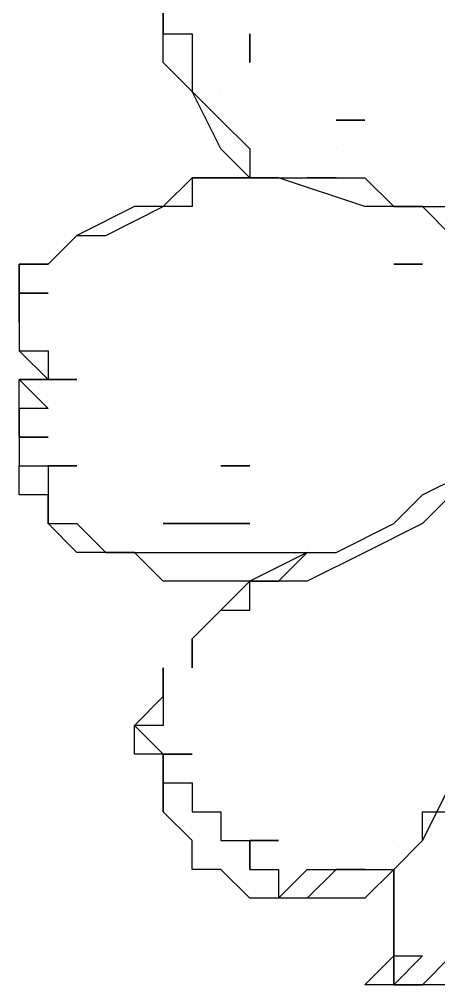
# Model space of a CAD drawing. Header units: millimetres. Extents: x 0 to 600, y 0 to 450.
# Drawn here: x 335 to 349.56, y 94 to 127.5 of the extents above; entities that cross this region are included whole.
import ezdxf

# ---------------------------------------------------------------- set-up
doc = ezdxf.new("R2010")
doc.units = ezdxf.units.MM
doc.layers.add('Engraving', color=1, linetype='Continuous')

msp = doc.modelspace()

# ---------------------------------------------------------------- linework, layer by layer
at = {"layer": 'Engraving'}
for p, q in [((340, 127), (340, 128)), ((340, 128), (340, 127)), ((340, 126), (340, 127)), ((340, 127), (341, 127)), ((341, 127), (341, 126)), ((343, 127), (343, 127)), ((343, 127), (343, 127)), ((343, 127), (343, 126)), ((343, 126), (343, 127)), ((343, 127), (343, 127)), ((341, 125), (340, 126)), ((341, 126), (341, 126)), ((341, 126), (341, 126)), ((341, 126), (341, 125)), ((343, 126), (343, 126)), ((342, 123), (341, 125)), ((341, 125), (342, 124)), ((342, 125), (342, 125)), ((342, 125), (342, 125)), ((342, 125), (342, 125)), ((342, 125), (342, 125)), ((342, 125), (342, 125)), ((342, 125), (342, 125)), ((342, 124), (342, 124)), ((342, 124), (343, 123)), ((346, 124), (346, 124)), ((346, 124), (346, 124)), ((346, 124), (347, 124)), ((347, 124), (346, 124)), ((346, 124), (346, 124)), ((346, 124), (346, 124)), ((343, 122), (342, 123)), ((343, 123), (343, 122)), ((346, 123), (346, 123)), ((346, 123), (346, 123)), ((346, 123), (346, 123)), ((346, 123), (346, 123)), ((346, 123), (346, 123)), ((346, 123), (346, 123)), ((340, 121), (341, 122)), ((341, 122), (342, 122)), ((342, 122), (341, 122)), ((341, 122), (341, 121)), ((342, 122), (343, 122)), ((343, 122), (342, 122)), ((343, 122), (344, 122)), ((344, 122), (343, 122)), ((344, 122), (343, 122)), ((343, 122), (344, 122)), ((347, 121), (344, 122)), ((344, 122), (344, 122)), ((344, 122), (344, 122)), ((344, 122), (345, 122)), ((345, 122), (346, 122)), ((346, 122), (345, 122)), ((345, 122), (345, 122)), ((345, 122), (345, 122)), ((345, 122), (346, 122)), ((346, 122), (346, 122)), ((346, 122), (346, 122)), ((346, 122), (346, 122)), ((346, 122), (347, 122)), ((347, 122), (348, 121)), ((347, 122), (347, 122)), ((347, 122), (347, 122)), ((347, 122), (347, 122)), ((347, 122), (347, 122)), ((347, 122), (347, 122)), ((347, 122), (347, 122)), ((347, 122), (347, 122)), ((347, 122), (347, 122)), ((347, 122), (347, 122)), ((347, 122), (347, 122)), ((347, 122), (347, 122)), ((347, 122), (347, 122)), ((348, 122), (348, 122)), ((348, 122), (348, 122)), ((348, 122), (348, 122)), ((348, 122), (348, 122)), ((348, 122), (348, 122)), ((348, 122), (348, 122)), ((339, 121), (337, 120)), ((338, 120), (340, 121)), ((340, 121), (339, 121)), ((341, 121), (340, 121)), ((348, 121), (347, 121)), ((349, 121), (348, 121)), ((348, 121), (349, 121)), ((350, 120), (349, 121)), ((349, 121), (349, 121)), ((349, 121), (349, 121)), ((349, 121), (349, 121)), ((349, 121), (349, 121)), ((349, 121), (349, 121)), ((349, 121), (350, 121)), ((336, 119), (337, 120)), ((337, 120), (336, 119)), ((337, 120), (338, 120)), ((335, 118), (335, 119)), ((335, 119), (335, 119)), ((335, 119), (335, 119)), ((335, 119), (336, 119)), ((336, 119), (335, 119)), ((335, 119), (335, 118)), ((336, 119), (336, 119)), ((348, 119), (348, 119)), ((348, 119), (348, 119)), ((348, 119), (349, 119)), ((349, 119), (348, 119)), ((348, 119), (348, 119)), ((335, 117), (335, 118)), ((335, 118), (335, 118)), ((335, 118), (335, 118)), ((335, 118), (336, 118)), ((336, 118), (335, 118)), ((335, 118), (335, 118)), ((335, 118), (335, 117)), ((335, 117), (335, 117)), ((335, 117), (335, 117)), ((335, 117), (335, 117)), ((335, 117), (335, 117)), ((335, 117), (335, 117)), ((335, 117), (335, 117)), ((335, 117), (335, 117)), ((335, 117), (335, 116)), ((336, 115), (335, 116)), ((335, 116), (335, 116)), ((335, 116), (335, 116)), ((335, 116), (335, 116)), ((335, 116), (336, 116)), ((336, 116), (336, 115)), ((335, 114), (335, 115)), ((335, 115), (335, 115)), ((335, 115), (335, 115)), ((335, 115), (335, 115)), ((335, 115), (335, 115)), ((335, 115), (336, 115)), ((336, 115), (335, 115)), ((335, 115), (335, 115)), ((335, 115), (335, 115)), ((335, 115), (336, 114)), ((336, 115), (336, 115)), ((336, 115), (337, 115)), ((337, 115), (336, 115)), ((336, 115), (336, 115)), ((335, 113), (335, 114)), ((335, 114), (335, 114)), ((335, 114), (335, 114)), ((336, 114), (335, 114)), ((335, 114), (335, 114)), ((335, 114), (335, 114)), ((335, 114), (335, 114)), ((335, 114), (335, 113)), ((336, 114), (336, 114)), ((335, 113), (335, 113)), ((335, 113), (335, 113)), ((335, 113), (335, 113)), ((335, 113), (336, 113)), ((336, 113), (335, 113)), ((335, 113), (335, 113)), ((335, 113), (335, 112)), ((336, 113), (336, 113)), ((336, 113), (336, 113)), ((335, 111), (335, 112)), ((335, 112), (335, 112)), ((335, 112), (335, 112)), ((335, 112), (335, 112)), ((335, 112), (335, 112)), ((335, 112), (336, 112)), ((336, 112), (336, 112)), ((336, 112), (337, 112)), ((337, 112), (336, 112)), ((336, 112), (336, 112)), ((336, 112), (336, 111)), ((343, 112), (342, 112)), ((342, 112), (343, 112)), ((343, 112), (343, 112)), ((343, 112), (343, 112)), ((343, 112), (343, 112)), ((343, 112), (343, 112)), ((343, 112), (343, 112)), ((349, 111), (351, 112)), ((336, 111), (335, 111)), ((336, 110), (336, 111)), ((336, 111), (336, 111)), ((336, 111), (336, 111)), ((336, 111), (336, 110)), ((348, 110), (349, 111)), ((350, 111), (349, 110)), ((337, 109), (336, 110)), ((336, 110), (336, 110)), ((336, 110), (337, 110)), ((337, 110), (337, 110)), ((337, 110), (338, 109)), ((340, 110), (340, 110)), ((340, 110), (340, 110)), ((340, 110), (341, 110)), ((341, 110), (340, 110)), ((340, 110), (340, 110)), ((342, 110), (341, 110)), ((341, 110), (341, 110)), ((341, 110), (341, 110)), ((341, 110), (342, 110)), ((341, 110), (341, 110)), ((341, 110), (341, 110)), ((342, 110), (343, 110)), ((343, 110), (342, 110)), ((342, 110), (342, 110)), ((344, 110), (344, 110)), ((344, 110), (344, 110)), ((344, 110), (344, 110)), ((344, 110), (344, 110)), ((344, 110), (344, 110)), ((344, 110), (344, 110)), ((344, 110), (344, 110)), ((346, 109), (348, 110)), ((349, 110), (347, 109)), ((338, 109), (337, 109)), ((339, 109), (338, 109)), ((338, 109), (339, 109)), ((340, 108), (339, 109)), ((339, 109), (340, 109)), ((340, 109), (341, 109)), ((341, 109), (343, 109)), ((345, 109), (343, 108)), ((343, 109), (344, 109)), ((344, 108), (345, 109)), ((344, 109), (345, 109)), ((347, 109), (345, 108)), ((345, 109), (345, 109)), ((345, 109), (346, 109)), ((345, 109), (345, 109)), ((345, 109), (345, 109)), ((345, 109), (345, 109)), ((345, 109), (345, 109)), ((345, 109), (345, 109)), ((345, 109), (345, 109)), ((346, 109), (346, 109)), ((346, 109), (346, 109)), ((346, 109), (346, 109)), ((346, 109), (346, 109)), ((346, 109), (346, 109)), ((346, 109), (346, 109)), ((346, 109), (346, 109)), ((342, 108), (340, 108)), ((343, 108), (342, 107)), ((343, 108), (342, 108)), ((344, 108), (343, 108)), ((343, 107), (343, 108)), ((343, 108), (344, 108)), ((345, 108), (344, 108)), ((342, 107), (341, 106)), ((341, 106), (342, 107)), ((342, 107), (343, 107)), ((341, 106), (341, 105)), ((341, 105), (341, 106)), ((340, 104), (340, 105)), ((340, 105), (340, 104)), ((339, 103), (340, 104)), ((340, 104), (340, 104)), ((340, 104), (340, 104)), ((340, 104), (340, 103)), ((339, 102), (339, 103)), ((339, 103), (339, 103)), ((339, 103), (339, 103)), ((340, 103), (339, 103)), ((339, 103), (339, 103)), ((339, 103), (339, 103)), ((339, 103), (340, 102)), ((340, 103), (340, 103)), ((349, 103), (349, 103)), ((349, 103), (349, 103)), ((349, 103), (349, 103)), ((349, 103), (349, 103)), ((349, 103), (349, 103)), ((349, 103), (349, 103)), ((340, 102), (339, 102)), ((340, 101), (340, 102)), ((340, 102), (340, 102)), ((340, 102), (340, 102)), ((340, 102), (340, 102)), ((340, 102), (341, 102)), ((341, 102), (340, 102)), ((340, 102), (340, 101)), ((341, 102), (341, 102)), ((341, 102), (341, 102)), ((341, 102), (341, 102)), ((341, 102), (341, 102)), ((341, 102), (341, 102)), ((341, 102), (341, 102)), ((341, 102), (341, 102)), ((341, 102), (341, 102)), ((341, 102), (341, 102)), ((341, 102), (341, 102)), ((340, 100), (340, 101)), ((340, 101), (340, 101)), ((340, 101), (340, 101)), ((340, 101), (340, 101)), ((340, 101), (340, 100)), ((340, 100), (340, 101)), ((340, 101), (341, 101)), ((341, 101), (341, 101)), ((341, 101), (341, 100)), ((350, 101), (349, 99)), ((341, 99), (340, 100)), ((340, 100), (340, 100)), ((340, 100), (340, 100)), ((340, 100), (340, 100)), ((341, 100), (341, 100)), ((341, 100), (341, 100)), ((341, 100), (341, 100)), ((341, 100), (341, 100)), ((341, 100), (341, 100)), ((341, 100), (341, 100)), ((341, 100), (341, 100)), ((341, 100), (341, 100)), ((341, 100), (341, 100)), ((341, 100), (342, 100)), ((342, 100), (342, 100)), ((342, 100), (342, 100)), ((342, 100), (342, 99)), ((349, 99), (349, 100)), ((349, 100), (350, 100)), ((341, 98), (341, 99)), ((341, 99), (341, 99)), ((341, 99), (341, 99)), ((341, 99), (341, 99)), ((342, 99), (342, 99)), ((342, 99), (342, 99)), ((342, 99), (342, 99)), ((342, 99), (342, 99)), ((342, 99), (343, 99)), ((343, 99), (344, 99)), ((344, 99), (343, 99)), ((343, 99), (343, 99)), ((343, 99), (343, 99)), ((343, 99), (343, 98)), ((343, 98), (343, 99)), ((343, 99), (343, 99)), ((343, 99), (343, 99)), ((343, 99), (343, 98)), ((344, 99), (344, 99)), ((348, 98), (349, 99)), ((349, 99), (348, 98)), ((348, 99), (348, 99)), ((348, 99), (348, 99)), ((348, 99), (348, 99)), ((348, 99), (348, 99)), ((348, 99), (348, 99)), ((348, 99), (348, 99)), ((348, 99), (348, 99)), ((342, 98), (341, 98)), ((343, 97), (342, 98)), ((342, 98), (342, 98)), ((343, 98), (343, 98)), ((343, 98), (343, 98)), ((343, 98), (343, 98)), ((343, 98), (343, 98)), ((343, 98), (344, 98)), ((344, 98), (344, 97)), ((344, 97), (345, 98)), ((345, 98), (346, 98)), ((346, 98), (345, 97)), ((345, 97), (346, 98)), ((346, 98), (347, 98)), ((347, 98), (346, 98)), ((346, 98), (347, 98)), ((348, 98), (347, 97)), ((347, 98), (347, 98)), ((347, 98), (348, 98)), ((348, 97), (348, 98)), ((348, 98), (348, 98)), ((348, 98), (348, 98)), ((348, 98), (348, 97)), ((344, 97), (343, 97)), ((343, 97), (343, 97)), ((345, 97), (344, 97)), ((347, 97), (345, 97)), ((348, 96), (348, 97)), ((348, 97), (348, 97)), ((348, 97), (348, 96)), ((348, 95), (348, 96)), ((348, 96), (348, 96)), ((348, 96), (348, 96)), ((348, 96), (348, 95)), ((347, 94), (348, 95)), ((348, 95), (348, 95)), ((348, 95), (348, 94)), ((348, 94), (348, 95)), ((348, 95), (349, 95)), ((349, 95), (348, 94)), ((349, 94), (350, 95)), ((348, 94), (347, 94)), ((347, 94), (347, 94)), ((347, 94), (347, 94)), ((347, 94), (347, 94)), ((349, 94), (348, 94)), ((348, 94), (348, 94)), ((348, 94), (348, 94)), ((348, 94), (348, 94)), ((348, 94), (348, 94)), ((348, 94), (348, 94)), ((348, 94), (349, 94)), ((350, 94), (349, 94)), ((349, 94), (349, 94)), ((349, 94), (349, 94)), ((349, 94), (349, 94)), ((349, 94), (349, 94)), ((349, 94), (349, 94)), ((349, 94), (349, 94)), ((349, 94), (349, 94))]:
    msp.add_line(p, q, dxfattribs=at)

doc.saveas('drawing.dxf')
